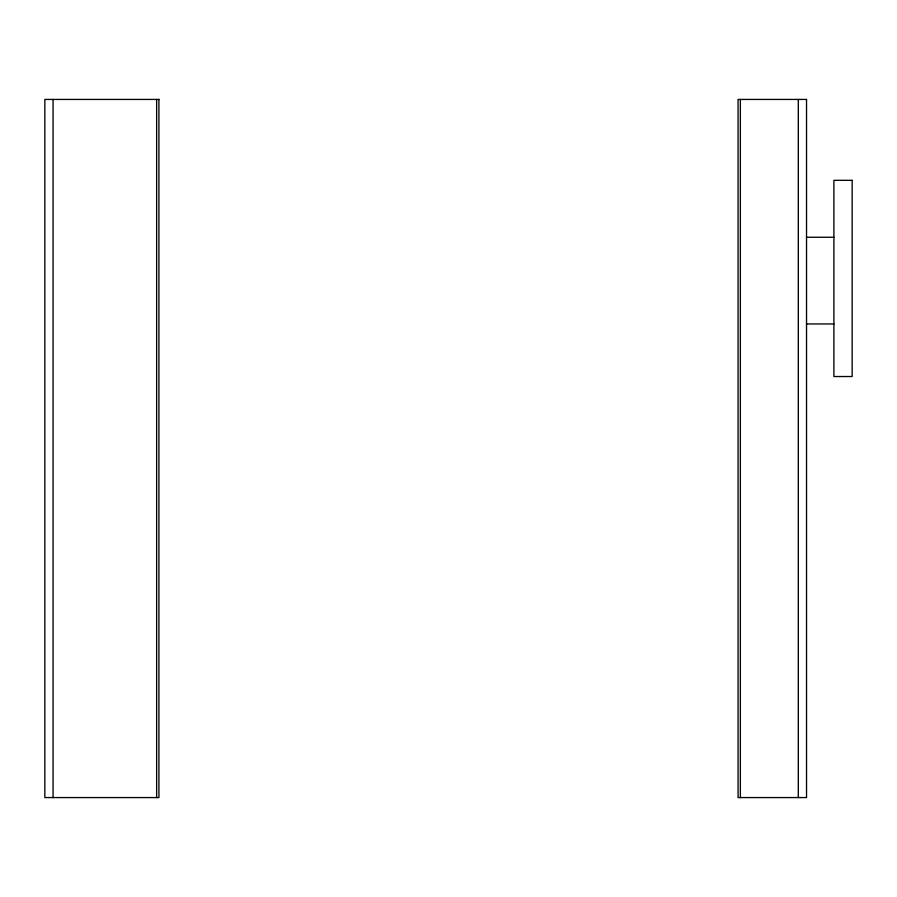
<?xml version="1.0" encoding="UTF-8"?>
<svg xmlns="http://www.w3.org/2000/svg" width="897" height="897" viewBox="0 0 897 897"><rect width="100%" height="100%" fill="white"/><g stroke="black" fill="none" stroke-linecap="round" stroke-linejoin="round"><path stroke-width="1.35" d="M806.526 237.268L833.896 237.268M806.526 323.963L833.896 323.963M798.308 99.432L798.308 797.568M740.361 99.432L740.361 797.568M156.639 99.432L156.639 797.568M53.069 99.432L53.069 797.568M158.926 99.432L44.85 99.432L44.85 797.568L158.926 797.568L158.926 99.432M806.526 99.432L738.074 99.432L738.074 797.568L806.526 797.568L806.526 99.432M852.15 180.319L833.896 180.319L833.896 376.527L852.15 376.527L852.15 180.319"/></g></svg>
